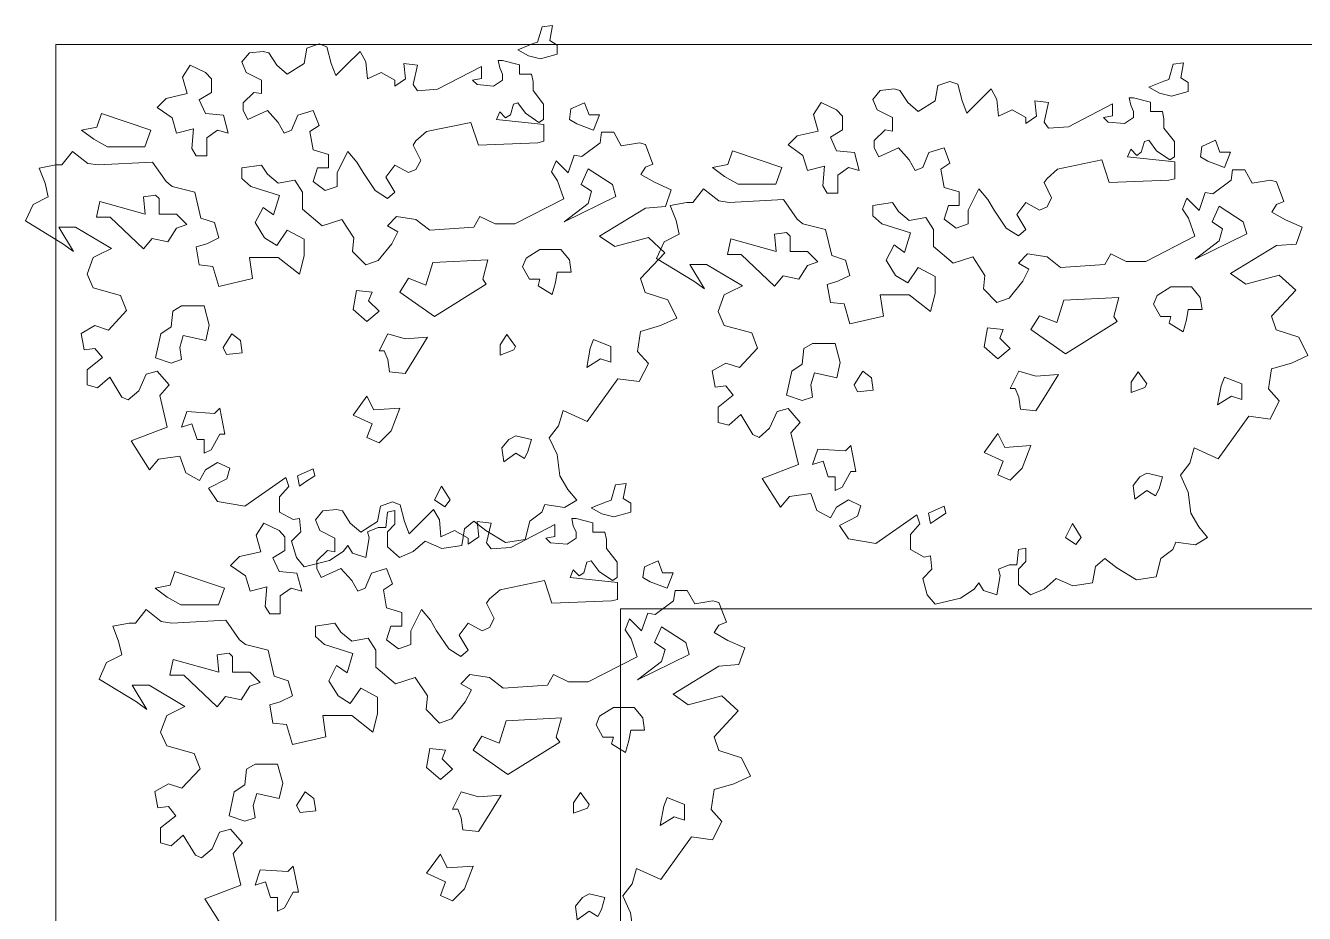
# Model space of a CAD drawing. Header units: millimetres. Extents: x 3079 to 579737, y 1565 to 1161826.
# Drawn here: x 100456 to 101815, y 927281 to 928225 of the extents above; entities that cross this region are included whole.
import ezdxf

# ---------------------------------------------------------------- set-up
doc = ezdxf.new("R2010")
doc.units = ezdxf.units.MM
doc.layers.add('partition', color=253, linetype='Continuous', lineweight=5)
doc.layers.add('TREES', color=72, linetype='Continuous', lineweight=5, transparency=0.05)

msp = doc.modelspace()

# ---------------------------------------------------------------- linework, layer by layer
at = {"layer": 'partition'}
for p, q in [((107161.2, 928204.8), (100488.1, 928204.8)), ((100488.1, 926154.4), (100488.1, 928204.8)), ((107161.2, 927604.8), (101088.1, 927604.8)), ((101088.1, 927604.8), (101088.1, 926154.4))]:
    msp.add_line(p, q, dxfattribs=at)
at = {"layer": 'TREES'}
for p, q in [((100751.9, 928184.5), (100754.9, 928200.6)), ((100754.9, 928200.6), (100767.8, 928205.3)), ((100767.8, 928205.3), (100776, 928202.3)), ((100776, 928202.3), (100780.7, 928184.5)), ((100685.8, 928186.1), (100693.8, 928195.7)), ((100690.5, 928174.9), (100685.8, 928186.1)), ((100693.8, 928195.7), (100708.3, 928197.3)), ((100708.3, 928197.3), (100714.6, 928195.7)), ((100714.6, 928195.7), (100722.8, 928182.8)), ((100734.1, 928173.2), (100751.9, 928184.5)), ((100780.7, 928184.5), (100785.6, 928171.6)), ((100796.8, 928182.8), (100811.4, 928197.3)), ((100811.4, 928197.3), (100817.7, 928186.1)), ((100817.7, 928186.1), (100819.3, 928168.3)), ((100858, 928184.5), (100872.5, 928182.8)), ((100859.6, 928168.3), (100858, 928184.5)), ((100959.8, 928179.8), (100958.2, 928187.8)), ((100958.2, 928187.8), (100962.8, 928187.8)), ((100962.8, 928187.8), (100980.7, 928183.1)), ((100706.7, 928166.6), (100690.5, 928174.9)), ((100722.8, 928182.8), (100734.1, 928173.2)), ((100785.6, 928171.6), (100796.8, 928182.8)), ((100819.3, 928168.3), (100833.8, 928174.9)), ((100833.8, 928174.9), (100848.4, 928166.6)), ((100872.5, 928182.8), (100867.8, 928162)), ((100893.6, 928157), (100940.4, 928181.4)), ((100940.4, 928181.4), (100940.4, 928168.6)), ((100962.8, 928173.2), (100959.8, 928179.8)), ((100962.8, 928166.9), (100962.8, 928173.2)), ((100980.7, 928183.1), (100980.7, 928173.2)), ((100980.7, 928173.2), (100993.5, 928173.2)), ((100993.5, 928173.2), (100995.2, 928165.3)), ((100706.7, 928152.4), (100706.7, 928166.6)), ((100848.4, 928160.3), (100859.6, 928168.3)), ((100848.4, 928166.6), (100848.4, 928160.3)), ((100867.8, 928162), (100872.5, 928155.4)), ((100872.5, 928155.4), (100893.6, 928157)), ((100940.4, 928168.6), (100930.8, 928166.9)), ((100930.8, 928166.9), (100935.7, 928162)), ((100935.7, 928162), (100953.2, 928160.3)), ((100953.2, 928160.3), (100962.8, 928166.9)), ((100995.2, 928165.3), (100995.2, 928155.7)), ((101364.2, 928155.9), (101378.8, 928157.6)), ((101378.8, 928157.6), (101385.1, 928155.9)), ((101422.3, 928144.7), (101425.4, 928160.9)), ((101425.4, 928160.9), (101438.2, 928165.5)), ((101438.2, 928165.5), (101446.5, 928162.5)), ((101446.5, 928162.5), (101451.1, 928144.7)), ((101467.3, 928143), (101481.8, 928157.6)), ((101481.8, 928157.6), (101488.1, 928146.3)), ((100687.2, 928142.5), (100698.7, 928153.7)), ((100698.7, 928153.7), (100706.7, 928152.4)), ((100995.2, 928155.7), (101006.4, 928141.1)), ((101356.3, 928146.3), (101364.2, 928155.9)), ((101360.9, 928135.1), (101356.3, 928146.3)), ((101385.1, 928155.9), (101393.3, 928143)), ((101404.5, 928133.4), (101422.3, 928144.7)), ((101451.1, 928144.7), (101456.1, 928131.8)), ((101488.1, 928146.3), (101489.8, 928128.5)), ((101528.4, 928144.7), (101542.9, 928143)), ((101530.1, 928128.5), (101528.4, 928144.7)), ((101630.3, 928140), (101628.6, 928148)), ((101628.6, 928148), (101633.3, 928148)), ((101633.3, 928148), (101651.1, 928143.3)), ((100687.2, 928134.6), (100687.2, 928142.5)), ((100692.1, 928125), (100687.2, 928134.6)), ((100713, 928134.6), (100692.1, 928125)), ((100724.5, 928121.7), (100713, 928134.6)), ((100761.5, 928134.6), (100745.3, 928129.6)), ((100767.8, 928118.4), (100761.5, 928134.6)), ((100959.8, 928133.2), (100956.5, 928125)), ((100966.1, 928126.6), (100959.8, 928133.2)), ((100971.1, 928129.9), (100966.1, 928126.6)), ((100974.4, 928141.1), (100971.1, 928129.9)), ((100979, 928142.8), (100974.4, 928141.1)), ((100987.2, 928131.5), (100979, 928142.8)), ((101001.5, 928121.7), (100987.2, 928131.5)), ((101006.4, 928141.1), (101006.4, 928125)), ((101377.1, 928126.9), (101360.9, 928135.1)), ((101393.3, 928143), (101404.5, 928133.4)), ((101456.1, 928131.8), (101467.3, 928143)), ((101489.8, 928128.5), (101504.3, 928135.1)), ((101504.3, 928135.1), (101518.8, 928126.9)), ((101542.9, 928143), (101538.3, 928122.2)), ((101564, 928117.3), (101610.8, 928141.7)), ((101610.8, 928141.7), (101610.8, 928128.8)), ((101633.3, 928133.5), (101630.3, 928140)), ((101633.3, 928127.1), (101633.3, 928133.5)), ((101651.1, 928143.3), (101651.1, 928133.5)), ((101651.1, 928133.5), (101664, 928133.5)), ((101664, 928133.5), (101665.6, 928125.5)), ((100730.8, 928110.4), (100724.5, 928121.7)), ((100745.3, 928129.6), (100738.7, 928113.7)), ((100758.2, 928112.1), (100767.8, 928118.4)), ((100929.1, 928121.7), (100882.1, 928112.1)), ((100937.1, 928097.5), (100929.1, 928121.7)), ((100956.5, 928125), (101006.7, 928119.6)), ((101006.4, 928125), (101001.5, 928121.7)), ((101006.7, 928119.6), (101006.7, 928101.8)), ((101377.1, 928112.6), (101377.1, 928126.9)), ((101518.8, 928120.6), (101530.1, 928128.5)), ((101518.8, 928126.9), (101518.8, 928120.6)), ((101538.3, 928122.2), (101542.9, 928115.6)), ((101542.9, 928115.6), (101564, 928117.3)), ((101610.8, 928128.8), (101601.2, 928127.1)), ((101601.2, 928127.1), (101606.2, 928122.2)), ((101606.2, 928122.2), (101623.7, 928120.6)), ((101623.7, 928120.6), (101633.3, 928127.1)), ((101665.6, 928125.5), (101665.6, 928115.9)), ((100738.7, 928113.7), (100730.8, 928110.4)), ((100761.5, 928092.6), (100758.2, 928112.1)), ((100882.1, 928112.1), (100870.8, 928102.2)), ((101066.4, 928100.1), (101068.1, 928111.4)), ((101068.1, 928111.4), (101081, 928111.4)), ((101081, 928111.4), (101088.9, 928096.8)), ((101357.7, 928102.7), (101369.2, 928114)), ((101357.7, 928094.8), (101357.7, 928102.7)), ((101369.2, 928114), (101377.1, 928112.6)), ((101649.5, 928103), (101644.8, 928101.4)), ((101657.7, 928091.8), (101649.5, 928103)), ((101665.6, 928115.9), (101676.9, 928101.4)), ((100494.7, 928076.6), (100505.9, 928091.1)), ((100505.9, 928091.1), (100522.1, 928078.2)), ((100777.7, 928087.9), (100761.5, 928092.6)), ((100798.5, 928091), (100787.2, 928068.5)), ((100808.1, 928079.7), (100798.5, 928091)), ((100870.8, 928102.2), (100867.8, 928097.5)), ((100867.8, 928097.5), (100875.8, 928081.4)), ((101000.4, 928100.1), (100937.1, 928097.5)), ((101006.7, 928101.8), (101000.4, 928100.1)), ((101047, 928085.6), (101066.4, 928100.1)), ((101088.9, 928096.8), (101108.4, 928100.1)), ((101108.4, 928100.1), (101114.7, 928098.5)), ((101114.7, 928098.5), (101122.6, 928077.6)), ((101362.6, 928085.2), (101357.7, 928094.8)), ((101383.4, 928094.8), (101362.6, 928085.2)), ((101394.9, 928081.9), (101383.4, 928094.8)), ((101415.8, 928089.8), (101409.2, 928073.9)), ((101431.9, 928094.8), (101415.8, 928089.8)), ((101438.2, 928078.6), (101431.9, 928094.8)), ((101630.3, 928093.4), (101627, 928085.2)), ((101636.6, 928086.8), (101630.3, 928093.4)), ((101641.5, 928090.1), (101636.6, 928086.8)), ((101644.8, 928101.4), (101641.5, 928090.1)), ((101671.9, 928081.9), (101657.7, 928091.8)), ((101676.9, 928101.4), (101676.9, 928085.2)), ((100470.5, 928073.3), (100488.1, 928076.6)), ((100488.1, 928076.6), (100494.7, 928076.6)), ((100522.1, 928078.2), (100533.3, 928076.6)), ((100533.3, 928076.6), (100590.7, 928079.7)), ((100590.7, 928079.7), (100605.3, 928058.9)), ((100685.8, 928073.4), (100706.7, 928076.4)), ((100706.7, 928076.4), (100713, 928066.8)), ((100777.7, 928073.4), (100777.7, 928087.9)), ((100814.7, 928068.5), (100808.1, 928079.7)), ((100848.4, 928076.4), (100838.8, 928063.5)), ((100862.9, 928068.5), (100848.4, 928076.4)), ((100875.8, 928081.4), (100870.8, 928071.8)), ((101014.9, 928069.4), (101019.6, 928080.9)), ((101019.6, 928080.9), (101027.8, 928072.7)), ((101032.4, 928068.1), (101039, 928087.2)), ((101039, 928087.2), (101047, 928085.6)), ((101122.6, 928077.6), (101114.7, 928074.3)), ((101401.2, 928070.7), (101394.9, 928081.9)), ((101428.6, 928072.3), (101438.2, 928078.6)), ((101599.6, 928081.9), (101552.5, 928072.3)), ((101607.5, 928057.8), (101599.6, 928081.9)), ((101627, 928085.2), (101677.1, 928079.8)), ((101676.9, 928085.2), (101671.9, 928081.9)), ((101677.1, 928079.8), (101677.1, 928062)), ((100476.8, 928057.4), (100470.5, 928073.3)), ((100685.8, 928062.2), (100685.8, 928073.4)), ((100695.4, 928053.9), (100685.8, 928062.2)), ((100713, 928066.8), (100724.5, 928057.2)), ((100761.5, 928058.9), (100766.1, 928073.4)), ((100766.1, 928073.4), (100777.7, 928073.4)), ((100787.2, 928068.5), (100787.2, 928053.9)), ((100827.5, 928049.3), (100814.7, 928068.5)), ((100838.8, 928063.5), (100848.4, 928047.6)), ((100870.8, 928071.8), (100862.9, 928068.5)), ((101021.2, 928059.8), (101014.9, 928069.4)), ((101027.8, 928072.7), (101032.4, 928068.1)), ((101114.7, 928074.3), (101109.7, 928066.4)), ((101109.7, 928066.4), (101124.3, 928058.2)), ((101409.2, 928073.9), (101401.2, 928070.7)), ((101431.9, 928052.8), (101428.6, 928072.3)), ((101541.3, 928062.4), (101538.3, 928057.8)), ((101552.5, 928072.3), (101541.3, 928062.4)), ((101677.1, 928062), (101670.8, 928060.3)), ((101736.9, 928060.3), (101738.5, 928071.6)), ((101738.5, 928071.6), (101751.4, 928071.6)), ((101751.4, 928071.6), (101759.4, 928057.1)), ((100480.1, 928042.8), (100476.8, 928057.4)), ((100605.3, 928058.9), (100611.6, 928053.9)), ((100611.6, 928053.9), (100635.7, 928047.6)), ((100725.9, 928044.3), (100695.4, 928053.9)), ((100724.5, 928057.2), (100742, 928060.5)), ((100742, 928060.5), (100750.2, 928047.6)), ((100774.4, 928049.3), (100761.5, 928058.9)), ((100787.2, 928053.9), (100774.4, 928049.3)), ((100840.4, 928041), (100827.5, 928049.3)), ((101027.8, 928040.6), (101021.2, 928059.8)), ((101124.3, 928058.2), (101142.1, 928050.2)), ((101142.1, 928050.2), (101135.8, 928032.4)), ((101165.1, 928036.8), (101176.3, 928051.3)), ((101176.3, 928051.3), (101192.5, 928038.4)), ((101448.1, 928048.2), (101431.9, 928052.8)), ((101468.9, 928051.2), (101457.7, 928028.7)), ((101478.5, 928039.9), (101468.9, 928051.2)), ((101538.3, 928057.8), (101546.2, 928041.6)), ((101670.8, 928060.3), (101607.5, 928057.8)), ((101717.4, 928045.8), (101736.9, 928060.3)), ((101759.4, 928057.1), (101778.8, 928060.3)), ((101778.8, 928060.3), (101785.1, 928058.7)), ((101785.1, 928058.7), (101793.1, 928037.9)), ((100464, 928034.6), (100480.1, 928042.8)), ((100635.7, 928047.6), (100642.3, 928020.2)), ((100719.6, 928023.5), (100725.9, 928044.3)), ((100750.2, 928047.6), (100750.2, 928029.8)), ((100848.4, 928047.6), (100840.4, 928041)), ((100975.7, 928013.9), (101027.8, 928040.6)), ((101141, 928033.5), (101158.5, 928036.8)), ((101158.5, 928036.8), (101165.1, 928036.8)), ((101192.5, 928038.4), (101203.7, 928036.8)), ((101203.7, 928036.8), (101261.2, 928039.9)), ((101261.2, 928039.9), (101275.7, 928019.1)), ((101356.3, 928033.6), (101377.1, 928036.7)), ((101377.1, 928036.7), (101383.4, 928027.1)), ((101448.1, 928033.6), (101448.1, 928048.2)), ((101485.1, 928028.7), (101478.5, 928039.9)), ((101518.8, 928036.7), (101509.2, 928023.8)), ((101533.3, 928028.7), (101518.8, 928036.7)), ((101546.2, 928041.6), (101541.3, 928032)), ((101685.4, 928029.6), (101690, 928041.2)), ((101690, 928041.2), (101698.2, 928032.9)), ((101702.8, 928028.3), (101709.5, 928047.5)), ((101709.5, 928047.5), (101717.4, 928045.8)), ((101793.1, 928037.9), (101785.1, 928034.6)), ((100456, 928017.1), (100464, 928034.6)), ((100700.1, 928015.3), (100708.3, 928031.5)), ((100708.3, 928031.5), (100719.6, 928023.5)), ((100750.2, 928029.8), (100771.1, 928012)), ((100840.4, 928012), (100850, 928021.9)), ((100850, 928021.9), (100870.8, 928018.6)), ((100932.4, 928010.6), (100938.7, 928021.9)), ((100938.7, 928021.9), (100954.9, 928013.9)), ((101114.7, 928030.7), (101065.9, 928001)), ((101135.8, 928032.4), (101114.7, 928030.7)), ((101147.3, 928017.6), (101141, 928033.5)), ((101356.3, 928022.4), (101356.3, 928033.6)), ((101365.9, 928014.2), (101356.3, 928022.4)), ((101383.4, 928027.1), (101394.9, 928017.5)), ((101431.9, 928019.1), (101436.6, 928033.6)), ((101436.6, 928033.6), (101448.1, 928033.6)), ((101457.7, 928028.7), (101457.7, 928014.2)), ((101498, 928009.5), (101485.1, 928028.7)), ((101509.2, 928023.8), (101518.8, 928007.9)), ((101541.3, 928032), (101533.3, 928028.7)), ((101691.7, 928020), (101685.4, 928029.6)), ((101698.2, 928032.9), (101702.8, 928028.3)), ((101785.1, 928034.6), (101780.2, 928026.6)), ((101780.2, 928026.6), (101794.7, 928018.4)), ((100495.6, 927992.8), (100456, 928017.1)), ((100491.4, 928010.5), (100506.9, 927984.8)), ((100509.2, 928010.5), (100491.4, 928010.5)), ((100547.2, 927987.9), (100509.2, 928010.5)), ((100642.3, 928020.2), (100656.8, 928015.3)), ((100656.8, 928015.3), (100661.4, 927999.1)), ((100710, 927999.1), (100700.1, 928015.3)), ((100771.1, 928012), (100791.9, 928018.6)), ((100791.9, 928018.6), (100804.8, 927999.1)), ((100851.7, 928005.7), (100840.4, 928012)), ((100870.8, 928018.6), (100885.4, 928007.3)), ((100885.4, 928007.3), (100932.4, 928010.6)), ((100954.9, 928013.9), (100975.7, 928013.9)), ((101150.6, 928003.1), (101147.3, 928017.6)), ((101275.7, 928019.1), (101282, 928014.2)), ((101282, 928014.2), (101306.1, 928007.9)), ((101306.1, 928007.9), (101312.7, 927980.4)), ((101396.3, 928004.6), (101365.9, 928014.2)), ((101394.9, 928017.5), (101412.5, 928020.8)), ((101412.5, 928020.8), (101420.7, 928007.9)), ((101420.7, 928007.9), (101420.7, 927990)), ((101444.8, 928009.5), (101431.9, 928019.1)), ((101457.7, 928014.2), (101444.8, 928009.5)), ((101510.9, 928001.3), (101498, 928009.5)), ((101518.8, 928007.9), (101510.9, 928001.3)), ((101698.2, 928000.8), (101691.7, 928020)), ((101794.7, 928018.4), (101812.5, 928010.4)), ((101812.5, 928010.4), (101806.2, 927992.6)), ((100661.4, 927999.1), (100648.6, 927992.8)), ((100722.8, 927991.1), (100710, 927999.1)), ((100734.1, 928007.3), (100722.8, 927991.1)), ((100751.9, 927997.7), (100734.1, 928007.3)), ((100751.9, 927979.9), (100751.9, 927997.7)), ((100804.8, 927999.1), (100803.4, 927984.8)), ((100845.1, 927992.8), (100851.7, 928005.7)), ((101065.9, 928001), (101082.1, 927989.8)), ((101082.1, 927989.8), (101117.7, 927999.4)), ((101117.7, 927999.4), (101135.2, 927983.2)), ((101126.5, 927977.3), (101134.4, 927994.8)), ((101134.4, 927994.8), (101150.6, 928003.1)), ((101390, 927983.7), (101396.3, 928004.6)), ((101646.2, 927974.1), (101698.2, 928000.8)), ((100506.9, 927984.8), (100495.6, 927992.8)), ((100528, 927978.3), (100534.3, 927981.5)), ((100534.3, 927981.5), (100547.2, 927987.9)), ((100648.6, 927992.8), (100637.3, 927989.5)), ((100637.3, 927989.5), (100640.6, 927970.3)), ((100803.4, 927984.8), (100817.7, 927970.3)), ((100830.6, 927975), (100845.1, 927992.8)), ((101135.2, 927983.2), (101109.5, 927955.8)), ((101312.7, 927980.4), (101327.2, 927975.5)), ((101370.5, 927975.5), (101378.8, 927991.7)), ((101378.8, 927991.7), (101390, 927983.7)), ((101420.7, 927990), (101441.5, 927972.2)), ((101510.9, 927972.2), (101520.5, 927982.1)), ((101520.5, 927982.1), (101541.3, 927978.8)), ((101602.9, 927970.9), (101609.2, 927982.1)), ((101609.2, 927982.1), (101625.3, 927974.1)), ((101785.1, 927991), (101736.3, 927961.3)), ((101806.2, 927992.6), (101785.1, 927991)), ((100521.4, 927960.4), (100528, 927978.3)), ((100640.6, 927970.3), (100655.1, 927968.7)), ((100655.1, 927968.7), (100661.4, 927947.5)), ((100693.8, 927978.3), (100724.5, 927978.3)), ((100697.1, 927955.8), (100693.8, 927978.3)), ((100724.5, 927978.3), (100747, 927960.4)), ((100747, 927960.4), (100751.9, 927979.9)), ((100817.7, 927970.3), (100830.6, 927975)), ((101166.1, 927953), (101126.5, 927977.3)), ((101161.8, 927970.7), (101177.3, 927945.1)), ((101179.6, 927970.7), (101161.8, 927970.7)), ((101217.6, 927948.1), (101179.6, 927970.7)), ((101327.2, 927975.5), (101331.9, 927959.3)), ((101380.4, 927959.3), (101370.5, 927975.5)), ((101404.5, 927967.6), (101393.3, 927951.4)), ((101422.3, 927958), (101404.5, 927967.6)), ((101441.5, 927972.2), (101462.4, 927978.8)), ((101462.4, 927978.8), (101475.2, 927959.3)), ((101522.1, 927965.9), (101510.9, 927972.2)), ((101541.3, 927978.8), (101555.8, 927967.6)), ((101555.8, 927967.6), (101602.9, 927970.9)), ((101625.3, 927974.1), (101646.2, 927974.1)), ((100528, 927945.9), (100521.4, 927960.4)), ((100661.4, 927947.5), (100697.1, 927955.8)), ((101109.5, 927955.8), (101114.4, 927941.2)), ((101331.9, 927959.3), (101319, 927953)), ((101393.3, 927951.4), (101380.4, 927959.3)), ((101422.3, 927940.1), (101422.3, 927958)), ((101475.2, 927959.3), (101473.9, 927945.1)), ((101515.5, 927953), (101522.1, 927965.9)), ((101736.3, 927961.3), (101752.5, 927950)), ((101752.5, 927950), (101788.1, 927959.6)), ((101788.1, 927959.6), (101805.7, 927943.4)), ((100557, 927938), (100528, 927945.9)), ((101114.4, 927941.2), (101138.5, 927933.3)), ((101177.3, 927945.1), (101166.1, 927953)), ((101198.4, 927938.5), (101204.7, 927941.8)), ((101204.7, 927941.8), (101217.6, 927948.1)), ((101319, 927953), (101307.8, 927949.7)), ((101307.8, 927949.7), (101311.1, 927930.5)), ((101417.4, 927920.7), (101422.3, 927940.1)), ((101473.9, 927945.1), (101488.1, 927930.5)), ((101501, 927935.2), (101515.5, 927953)), ((101805.7, 927943.4), (101779.9, 927916)), ((100563.3, 927921.8), (100557, 927938)), ((101138.5, 927933.3), (101148.1, 927913.8)), ((101191.8, 927920.7), (101198.4, 927938.5)), ((101311.1, 927930.5), (101325.6, 927928.9)), ((101325.6, 927928.9), (101331.9, 927907.8)), ((101364.2, 927938.5), (101394.9, 927938.5)), ((101367.5, 927916), (101364.2, 927938.5)), ((101394.9, 927938.5), (101417.4, 927920.7)), ((101488.1, 927930.5), (101501, 927935.2)), ((100544.1, 927900.9), (100563.3, 927921.8)), ((101148.1, 927913.8), (101130.6, 927905.9)), ((101198.4, 927906.1), (101191.8, 927920.7)), ((101331.9, 927907.8), (101367.5, 927916)), ((101779.9, 927916), (101784.9, 927901.5)), ((100515.1, 927897.6), (100529.6, 927905.9)), ((100529.6, 927905.9), (100544.1, 927900.9)), ((101109.5, 927899.6), (101106.2, 927878.5)), ((101130.6, 927905.9), (101109.5, 927899.6)), ((101227.5, 927898.2), (101198.4, 927906.1)), ((101784.9, 927901.5), (101809, 927893.5)), ((100518.4, 927880.1), (100515.1, 927897.6)), ((101233.8, 927882), (101227.5, 927898.2)), ((101809, 927893.5), (101818.6, 927874.1)), ((100529.6, 927881.5), (100518.4, 927880.1)), ((100521.4, 927859), (100537.6, 927871.9)), ((100537.6, 927871.9), (100529.6, 927881.5)), ((101106.2, 927878.5), (101117.7, 927865.6)), ((101214.6, 927861.2), (101233.8, 927882)), ((101818.6, 927874.1), (101801, 927866.1)), ((100521.4, 927842.8), (100521.4, 927859)), ((101117.7, 927865.6), (101107.8, 927846.4)), ((101185.5, 927857.9), (101200.1, 927866.1)), ((101200.1, 927866.1), (101214.6, 927861.2)), ((101779.9, 927859.8), (101776.6, 927838.7)), ((101801, 927866.1), (101779.9, 927859.8)), ((100545.5, 927851), (100532.6, 927839.8)), ((100558.4, 927829.9), (100545.5, 927851)), ((100584.2, 927854.3), (100576.2, 927836.5)), ((100595.7, 927857.3), (100584.2, 927854.3)), ((100608.5, 927842.8), (100595.7, 927857.3)), ((101085.4, 927849.4), (101052.8, 927804.1)), ((101107.8, 927846.4), (101085.4, 927849.4)), ((101188.8, 927840.3), (101185.5, 927857.9)), ((100532.6, 927839.8), (100521.4, 927842.8)), ((100576.2, 927836.5), (100565, 927826.9)), ((100598.7, 927831.6), (100608.5, 927842.8)), ((100606.6, 927798.1), (100598.7, 927831.6)), ((101200.1, 927841.7), (101188.8, 927840.3)), ((101191.8, 927819.2), (101208, 927832.1)), ((101208, 927832.1), (101200.1, 927841.7)), ((101776.6, 927838.7), (101788.1, 927825.8)), ((100565, 927826.9), (100558.4, 927829.9)), ((101191.8, 927803), (101191.8, 927819.2)), ((101266.1, 927817.6), (101254.6, 927814.6)), ((101279, 927803), (101266.1, 927817.6)), ((101788.1, 927825.8), (101778.3, 927806.6)), ((101027.1, 927815.7), (101022.4, 927799.5)), ((101052.8, 927804.1), (101027.1, 927815.7)), ((101216, 927811.3), (101203.1, 927800)), ((101228.8, 927790.2), (101216, 927811.3)), ((101254.6, 927814.6), (101246.6, 927796.7)), ((101755.8, 927809.6), (101723.3, 927764.4)), ((101778.3, 927806.6), (101755.8, 927809.6)), ((100568.3, 927783.3), (100606.6, 927798.1)), ((101022.4, 927799.5), (101012.5, 927786.6)), ((101203.1, 927800), (101191.8, 927803)), ((101235.4, 927787.1), (101228.8, 927790.2)), ((101246.6, 927796.7), (101235.4, 927787.1)), ((101269.1, 927791.8), (101279, 927803)), ((101277.1, 927758.3), (101269.1, 927791.8)), ((100587.7, 927752.6), (100568.3, 927783.3)), ((101012.5, 927786.6), (101020.8, 927768.8)), ((100597.3, 927763.8), (100587.7, 927752.6)), ((100619.8, 927767.1), (100597.3, 927763.8)), ((100626.4, 927749.3), (100619.8, 927767.1)), ((101020.8, 927768.8), (101023.8, 927746.3)), ((101697.5, 927775.9), (101692.9, 927759.7)), ((101723.3, 927764.4), (101697.5, 927775.9)), ((100640.9, 927741.4), (100626.4, 927749.3)), ((100647.2, 927752.6), (100640.9, 927741.4)), ((100660.1, 927760.5), (100647.2, 927752.6)), ((100673, 927754.2), (100660.1, 927760.5)), ((100669.7, 927743), (100673, 927754.2)), ((101238.7, 927743.5), (101277.1, 927758.3)), ((101692.9, 927759.7), (101683, 927746.8)), ((100650.5, 927733.1), (100669.7, 927743)), ((100732.4, 927744.6), (100689.1, 927713.9)), ((100735.7, 927735), (100732.4, 927744.6)), ((101023.8, 927746.3), (101032, 927731.8)), ((101258.2, 927712.8), (101238.7, 927743.5)), ((101683, 927746.8), (101691.2, 927729)), ((100660.1, 927718.9), (100650.5, 927733.1)), ((100725.9, 927723.8), (100735.7, 927735)), ((100725.9, 927707.6), (100725.9, 927723.8)), ((101032, 927731.8), (101041.6, 927720.5)), ((101267.8, 927724.1), (101258.2, 927712.8)), ((101290.2, 927727.4), (101267.8, 927724.1)), ((101296.8, 927709.5), (101290.2, 927727.4)), ((101691.2, 927729), (101694.2, 927706.5)), ((100689.1, 927713.9), (100660.1, 927718.9)), ((100763.9, 927699.3), (100771.9, 927708.9)), ((100771.9, 927708.9), (100786.4, 927710.5)), ((100786.4, 927710.5), (100792.7, 927708.9)), ((100792.7, 927708.9), (100800.9, 927696)), ((100830, 927697.6), (100833, 927713.8)), ((100833, 927713.8), (100845.9, 927718.5)), ((100848.4, 927709.3), (100840.4, 927707.6)), ((100845.9, 927718.5), (100854.1, 927715.4)), ((100848.4, 927694.7), (100848.4, 927709.3)), ((100854.1, 927715.4), (100858.7, 927697.6)), ((100874.9, 927696), (100889.4, 927710.5)), ((100889.4, 927710.5), (100895.7, 927699.3)), ((101007.9, 927715.6), (101004.6, 927707.6)), ((101028.7, 927712.6), (101007.9, 927715.6)), ((101041.6, 927720.5), (101028.7, 927712.6)), ((101311.3, 927701.6), (101296.8, 927709.5)), ((101317.6, 927712.8), (101311.3, 927701.6)), ((101330.5, 927720.8), (101317.6, 927712.8)), ((101343.4, 927714.5), (101330.5, 927720.8)), ((101340.1, 927703.2), (101343.4, 927714.5)), ((100740.4, 927699.7), (100725.9, 927707.6)), ((100747, 927701), (100740.4, 927699.7)), ((100748.6, 927686.8), (100747, 927701)), ((100768.6, 927688), (100763.9, 927699.3)), ((100800.9, 927696), (100812.1, 927686.4)), ((100812.1, 927686.4), (100830, 927697.6)), ((100840.4, 927707.6), (100838.8, 927691.4)), ((100858.7, 927697.6), (100863.7, 927684.7)), ((100863.7, 927684.7), (100874.9, 927696)), ((100895.7, 927699.3), (100897.4, 927681.4)), ((100932.2, 927698), (100922.4, 927689.8)), ((100945.1, 927688.2), (100932.2, 927698)), ((100936, 927697.6), (100950.6, 927696)), ((100937.7, 927681.4), (100936, 927697.6)), ((100950.6, 927696), (100945.9, 927675.1)), ((100991.7, 927698), (100986.8, 927678.6)), ((101004.6, 927707.6), (100991.7, 927698)), ((101037.9, 927693), (101036.3, 927700.9)), ((101036.3, 927700.9), (101040.9, 927700.9)), ((101040.9, 927700.9), (101058.7, 927696.3)), ((101058.7, 927696.3), (101058.7, 927686.4)), ((101320.9, 927693.4), (101340.1, 927703.2)), ((101402.9, 927704.9), (101359.6, 927674.2)), ((101396.3, 927684), (101406.2, 927695.3)), ((101406.2, 927695.3), (101402.9, 927704.9)), ((101694.2, 927706.5), (101702.5, 927692)), ((100738.7, 927676.9), (100748.6, 927686.8)), ((100784.7, 927679.8), (100768.6, 927688)), ((100830.6, 927691.4), (100819.3, 927686.8)), ((100819.3, 927686.8), (100821, 927680.2)), ((100838.8, 927691.4), (100830.6, 927691.4)), ((100840.4, 927686.8), (100848.4, 927694.7)), ((100840.4, 927670.6), (100840.4, 927686.8)), ((100897.4, 927681.4), (100911.9, 927688)), ((100911.9, 927688), (100926.4, 927679.8)), ((100922.4, 927689.8), (100919.4, 927672.3)), ((100926.4, 927673.5), (100937.7, 927681.4)), ((100966, 927675.3), (100945.1, 927688.2)), ((100971.7, 927670.2), (101018.4, 927694.6)), ((101018.4, 927681.7), (101008.8, 927680.1)), ((101018.4, 927694.6), (101018.4, 927681.7)), ((101040.9, 927686.4), (101037.9, 927693)), ((101040.9, 927680.1), (101040.9, 927686.4)), ((101058.7, 927686.4), (101071.6, 927686.4)), ((101071.6, 927686.4), (101073.3, 927678.4)), ((101330.5, 927679.1), (101320.9, 927693.4)), ((101396.3, 927667.9), (101396.3, 927684)), ((101702.5, 927692), (101712, 927680.7)), ((100743.7, 927659.4), (100738.7, 927676.9)), ((100784.7, 927665.5), (100784.7, 927679.8)), ((100798.5, 927672.3), (100793.6, 927665.7)), ((100803.4, 927664), (100798.5, 927672.3)), ((100821, 927680.2), (100817.7, 927659.4)), ((100853.3, 927659.4), (100840.4, 927670.6)), ((100880.7, 927676.9), (100867.8, 927665.7)), ((100898.3, 927669), (100880.7, 927676.9)), ((100919.4, 927672.3), (100898.3, 927669)), ((100926.4, 927679.8), (100926.4, 927673.5)), ((100945.9, 927675.1), (100950.6, 927668.6)), ((100950.6, 927668.6), (100971.7, 927670.2)), ((100986.8, 927678.6), (100966, 927675.3)), ((101008.8, 927680.1), (101013.8, 927675.1)), ((101013.8, 927675.1), (101031.3, 927673.5)), ((101031.3, 927673.5), (101040.9, 927680.1)), ((101073.3, 927678.4), (101073.3, 927668.8)), ((101073.3, 927668.8), (101084.5, 927654.3)), ((101359.6, 927674.2), (101330.5, 927679.1)), ((101410.8, 927659.9), (101396.3, 927667.9)), ((101510.9, 927667.9), (101509.2, 927651.7)), ((101518.8, 927669.5), (101510.9, 927667.9)), ((101518.8, 927655), (101518.8, 927669.5)), ((101675, 927667.9), (101662.2, 927658.3)), ((101678.3, 927675.8), (101675, 927667.9)), ((101699.2, 927672.8), (101678.3, 927675.8)), ((101712, 927680.7), (101699.2, 927672.8)), ((100751.9, 927649.5), (100743.7, 927659.4)), ((100779, 927656.1), (100751.9, 927649.5)), ((100765.3, 927655.7), (100776.8, 927666.9)), ((100765.3, 927647.7), (100765.3, 927655.7)), ((100776.8, 927666.9), (100784.7, 927665.5)), ((100793.6, 927665.7), (100779, 927656.1)), ((100817.7, 927659.4), (100803.4, 927664)), ((100867.8, 927665.7), (100853.3, 927659.4)), ((101052.4, 927654.3), (101049.1, 927643.1)), ((101057.1, 927655.9), (101052.4, 927654.3)), ((101065.3, 927644.7), (101057.1, 927655.9)), ((101084.5, 927654.3), (101084.5, 927638.1)), ((101417.4, 927661.3), (101410.8, 927659.9)), ((101419, 927647), (101417.4, 927661.3)), ((101510.9, 927647), (101518.8, 927655)), ((101602.7, 927658.3), (101592.8, 927650)), ((101615.6, 927648.4), (101602.7, 927658.3)), ((101662.2, 927658.3), (101657.2, 927638.8)), ((100770.2, 927638.1), (100765.3, 927647.7)), ((100791, 927647.7), (100770.2, 927638.1)), ((100802.6, 927634.8), (100791, 927647.7)), ((100823.4, 927642.8), (100816.8, 927626.9)), ((100839.6, 927647.7), (100823.4, 927642.8)), ((100845.9, 927631.5), (100839.6, 927647.7)), ((101037.9, 927646.3), (101034.6, 927638.1)), ((101044.2, 927639.8), (101037.9, 927646.3)), ((101049.1, 927643.1), (101044.2, 927639.8)), ((101079.6, 927634.8), (101065.3, 927644.7)), ((101409.2, 927637.1), (101419, 927647)), ((101501, 927651.7), (101489.8, 927647)), ((101489.8, 927647), (101491.4, 927640.4)), ((101509.2, 927651.7), (101501, 927651.7)), ((101510.9, 927630.8), (101510.9, 927647)), ((101592.8, 927650), (101589.8, 927632.5)), ((101636.4, 927635.5), (101615.6, 927648.4)), ((100808.9, 927623.6), (100802.6, 927634.8)), ((100836.3, 927625.2), (100845.9, 927631.5)), ((101007.2, 927634.8), (100960.2, 927625.2)), ((101015.1, 927610.7), (101007.2, 927634.8)), ((101034.6, 927638.1), (101084.8, 927632.7)), ((101084.5, 927638.1), (101079.6, 927634.8)), ((101084.8, 927632.7), (101084.8, 927614.9)), ((101414.1, 927619.6), (101409.2, 927637.1)), ((101468.9, 927632.5), (101464, 927625.9)), ((101473.9, 927624.3), (101468.9, 927632.5)), ((101491.4, 927640.4), (101488.1, 927619.6)), ((101523.8, 927619.6), (101510.9, 927630.8)), ((101551.2, 927637.1), (101538.3, 927625.9)), ((101568.7, 927629.2), (101551.2, 927637.1)), ((101589.8, 927632.5), (101568.7, 927629.2)), ((101657.2, 927638.8), (101636.4, 927635.5)), ((100816.8, 927626.9), (100808.9, 927623.6)), ((100839.6, 927605.8), (100836.3, 927625.2)), ((100948.9, 927615.4), (100945.9, 927610.7)), ((100960.2, 927625.2), (100948.9, 927615.4)), ((101084.8, 927614.9), (101078.5, 927613.3)), ((101144.5, 927613.3), (101146.2, 927624.5)), ((101146.2, 927624.5), (101159, 927624.5)), ((101159, 927624.5), (101167, 927610)), ((101422.3, 927609.7), (101414.1, 927619.6)), ((101449.5, 927616.3), (101422.3, 927609.7)), ((101464, 927625.9), (101449.5, 927616.3)), ((101488.1, 927619.6), (101473.9, 927624.3)), ((101538.3, 927625.9), (101523.8, 927619.6)), ((100572.7, 927589.7), (100584, 927604.3)), ((100584, 927604.3), (100600.1, 927591.4)), ((100855.7, 927601.1), (100839.6, 927605.8)), ((100855.7, 927586.6), (100855.7, 927601.1)), ((100876.6, 927604.1), (100865.3, 927581.6)), ((100886.1, 927592.9), (100876.6, 927604.1)), ((100945.9, 927610.7), (100953.8, 927594.5)), ((101078.5, 927613.3), (101015.1, 927610.7)), ((101110.5, 927581.3), (101117.1, 927600.4)), ((101117.1, 927600.4), (101125, 927598.7)), ((101125, 927598.7), (101144.5, 927613.3)), ((101167, 927610), (101186.4, 927613.3)), ((101186.4, 927613.3), (101192.7, 927611.6)), ((101192.7, 927611.6), (101200.7, 927590.8)), ((100548.6, 927586.4), (100566.1, 927589.7)), ((100554.9, 927570.5), (100548.6, 927586.4)), ((100566.1, 927589.7), (100572.7, 927589.7)), ((100600.1, 927591.4), (100611.4, 927589.7)), ((100611.4, 927589.7), (100668.8, 927592.9)), ((100668.8, 927592.9), (100683.3, 927572)), ((100763.9, 927586.6), (100784.7, 927589.6)), ((100763.9, 927575.3), (100763.9, 927586.6)), ((100784.7, 927589.6), (100791, 927580)), ((100839.6, 927572), (100844.2, 927586.6)), ((100844.2, 927586.6), (100855.7, 927586.6)), ((100892.7, 927581.6), (100886.1, 927592.9)), ((100926.4, 927589.6), (100916.8, 927576.7)), ((100941, 927581.6), (100926.4, 927589.6)), ((100953.8, 927594.5), (100948.9, 927584.9)), ((101093, 927582.6), (101097.6, 927594.1)), ((101097.6, 927594.1), (101105.9, 927585.9)), ((101192.7, 927587.5), (101187.8, 927579.6)), ((101200.7, 927590.8), (101192.7, 927587.5)), ((100773.5, 927567.1), (100763.9, 927575.3)), ((100791, 927580), (100802.6, 927570.4)), ((100802.6, 927570.4), (100820.1, 927573.7)), ((100820.1, 927573.7), (100828.3, 927560.8)), ((100865.3, 927581.6), (100865.3, 927567.1)), ((100905.6, 927562.4), (100892.7, 927581.6)), ((100916.8, 927576.7), (100926.4, 927560.8)), ((100948.9, 927584.9), (100941, 927581.6)), ((101099.3, 927573), (101093, 927582.6)), ((101105.9, 927553.8), (101099.3, 927573)), ((101105.9, 927585.9), (101110.5, 927581.3)), ((101187.8, 927579.6), (101202.3, 927571.3)), ((100558.2, 927556), (100554.9, 927570.5)), ((100683.3, 927572), (100689.6, 927567.1)), ((100689.6, 927567.1), (100713.7, 927560.8)), ((100713.7, 927560.8), (100720.3, 927533.4)), ((100803.9, 927557.5), (100773.5, 927567.1)), ((100828.3, 927560.8), (100828.3, 927543)), ((100852.4, 927562.4), (100839.6, 927572)), ((100865.3, 927567.1), (100852.4, 927562.4)), ((100918.5, 927554.2), (100905.6, 927562.4)), ((100926.4, 927560.8), (100918.5, 927554.2)), ((101202.3, 927571.3), (101220.2, 927563.4)), ((101220.2, 927563.4), (101213.9, 927545.6)), ((100534.1, 927530.2), (100542, 927547.8)), ((100542, 927547.8), (100558.2, 927556)), ((100797.6, 927536.7), (100803.9, 927557.5)), ((101053.8, 927527.1), (101105.9, 927553.8)), ((101213.9, 927545.6), (101192.7, 927543.9)), ((100720.3, 927533.4), (100734.9, 927528.4)), ((100778.2, 927528.4), (100786.4, 927544.6)), ((100786.4, 927544.6), (100797.6, 927536.7)), ((100828.3, 927543), (100849.1, 927525.1)), ((100918.5, 927525.1), (100928.1, 927535)), ((100928.1, 927535), (100948.9, 927531.7)), ((101010.5, 927523.8), (101016.8, 927535)), ((101016.8, 927535), (101033, 927527.1)), ((101192.7, 927543.9), (101144, 927514.2)), ((100573.7, 927506), (100534.1, 927530.2)), ((100569.4, 927523.6), (100584.9, 927498)), ((100587.2, 927523.6), (100569.4, 927523.6)), ((100625.2, 927501), (100587.2, 927523.6)), ((100734.9, 927528.4), (100739.5, 927512.3)), ((100788, 927512.3), (100778.2, 927528.4)), ((100812.1, 927520.5), (100800.9, 927504.3)), ((100830, 927510.9), (100812.1, 927520.5)), ((100849.1, 927525.1), (100870, 927531.7)), ((100870, 927531.7), (100882.9, 927512.3)), ((100929.7, 927518.8), (100918.5, 927525.1)), ((100923.2, 927506), (100929.7, 927518.8)), ((100948.9, 927531.7), (100963.4, 927520.5)), ((100963.4, 927520.5), (101010.5, 927523.8)), ((101033, 927527.1), (101053.8, 927527.1)), ((100584.9, 927498), (100573.7, 927506)), ((100726.6, 927506), (100715.4, 927502.7)), ((100739.5, 927512.3), (100726.6, 927506)), ((100800.9, 927504.3), (100788, 927512.3)), ((100830, 927493.1), (100830, 927510.9)), ((100882.9, 927512.3), (100881.5, 927498)), ((100908.6, 927488.1), (100923.2, 927506)), ((101144, 927514.2), (101160.1, 927502.9)), ((101160.1, 927502.9), (101195.8, 927512.5)), ((101195.8, 927512.5), (101213.3, 927496.4)), ((100599.5, 927473.6), (100606, 927491.4)), ((100606, 927491.4), (100612.3, 927494.7)), ((100612.3, 927494.7), (100625.2, 927501)), ((100715.4, 927502.7), (100718.7, 927483.5)), ((100771.9, 927491.4), (100802.6, 927491.4)), ((100775.1, 927468.9), (100771.9, 927491.4)), ((100802.6, 927491.4), (100825, 927473.6)), ((100825, 927473.6), (100830, 927493.1)), ((100881.5, 927498), (100895.7, 927483.5)), ((101213.3, 927496.4), (101187.5, 927468.9)), ((100718.7, 927483.5), (100733.2, 927481.8)), ((100733.2, 927481.8), (100739.5, 927460.7)), ((100895.7, 927483.5), (100908.6, 927488.1)), ((100606, 927459.1), (100599.5, 927473.6)), ((100739.5, 927460.7), (100775.1, 927468.9)), ((101187.5, 927468.9), (101192.5, 927454.4)), ((100635.1, 927451.1), (100606, 927459.1)), ((100641.4, 927434.9), (100635.1, 927451.1)), ((101192.5, 927454.4), (101216.6, 927446.5)), ((101216.6, 927446.5), (101226.2, 927427)), ((100622.2, 927414.1), (100641.4, 927434.9)), ((101226.2, 927427), (101208.7, 927419)), ((100593.2, 927410.8), (100607.7, 927419)), ((100596.4, 927393.3), (100593.2, 927410.8)), ((100607.7, 927419), (100622.2, 927414.1)), ((101187.5, 927412.7), (101184.3, 927391.6)), ((101208.7, 927419), (101187.5, 927412.7)), ((100607.7, 927394.6), (100596.4, 927393.3)), ((100599.5, 927372.1), (100615.6, 927385)), ((100615.6, 927385), (100607.7, 927394.6)), ((101184.3, 927391.6), (101195.8, 927378.7)), ((100599.5, 927356), (100599.5, 927372.1)), ((100673.7, 927370.5), (100662.2, 927367.5)), ((100686.6, 927356), (100673.7, 927370.5)), ((101195.8, 927378.7), (101185.9, 927359.5)), ((100610.7, 927353), (100599.5, 927356)), ((100623.6, 927364.2), (100610.7, 927353)), ((100636.5, 927343.1), (100623.6, 927364.2)), ((100662.2, 927367.5), (100654.3, 927349.7)), ((100676.7, 927344.7), (100686.6, 927356)), ((101163.4, 927362.6), (101130.9, 927317.3)), ((101185.9, 927359.5), (101163.4, 927362.6)), ((100643, 927340.1), (100636.5, 927343.1)), ((100654.3, 927349.7), (100643, 927340.1)), ((100684.7, 927311.3), (100676.7, 927344.7)), ((101105.1, 927328.8), (101100.5, 927312.6)), ((101130.9, 927317.3), (101105.1, 927328.8)), ((100646.3, 927296.5), (100684.7, 927311.3)), ((101100.5, 927312.6), (101090.6, 927299.8)), ((100665.8, 927265.8), (100646.3, 927296.5)), ((101090.6, 927299.8), (101098.8, 927281.9)), ((101098.8, 927281.9), (101101.9, 927259.5))]:
    msp.add_line(p, q, dxfattribs=at)
for points in [[(100990.3, 928192.7), (101003.1, 928189.4), (101020.9, 928194.3), (101020.9, 928203.9), (101013, 928208.9), (101016, 928224.8), (101004.8, 928223.4), (101000.1, 928207.2), (100995.2, 928205.6), (100979, 928199)], [(101660.7, 928152.9), (101673.6, 928149.6), (101691.4, 928154.6), (101691.4, 928164.2), (101683.4, 928169.1), (101686.5, 928185), (101675.2, 928183.6), (101670.6, 928167.5), (101665.6, 928165.8), (101649.5, 928159.2)], [(100632.7, 928094.2), (100637.3, 928086.3), (100648.6, 928086.3), (100648.6, 928105.5), (100660.1, 928113.7), (100671.3, 928110.4), (100666.4, 928129.6), (100647.2, 928131.3), (100640.6, 928145.8), (100653.5, 928153.7), (100653.5, 928168.3), (100647.2, 928174.9), (100631, 928182.8), (100622.8, 928169.9), (100627.7, 928152.4), (100605.3, 928147.4), (100595.7, 928137.8), (100611.6, 928126.6), (100616.5, 928110.4), (100634.3, 928115.1)], [(100542.9, 928096), (100582.8, 928095.9), (100589.1, 928113.7), (100536.6, 928131.4), (100531.7, 928116.9), (100515.5, 928113.6), (100528.4, 928104)], [(101041.8, 928120.3), (101059.6, 928113.7), (101065.9, 928129.9), (101054.7, 928129.9), (101050, 928142.8), (101035.5, 928136.2), (101033.8, 928125)], [(101303.1, 928054.5), (101307.8, 928046.5), (101319, 928046.5), (101319, 928065.7), (101330.5, 928073.9), (101341.8, 928070.7), (101336.8, 928089.8), (101317.6, 928091.5), (101311.1, 928106), (101323.9, 928114), (101323.9, 928128.5), (101317.6, 928135.1), (101301.5, 928143), (101293.2, 928130.2), (101298.2, 928112.6), (101275.7, 928107.7), (101266.1, 928098.1), (101282, 928086.8), (101286.9, 928070.7), (101304.8, 928075.3)], [(101712.2, 928080.5), (101730, 928074), (101736.3, 928090.1), (101725.1, 928090.1), (101720.4, 928103), (101705.9, 928096.4), (101704.3, 928085.2)], [(101213.3, 928056.3), (101253.2, 928056.1), (101259.5, 928073.9), (101207, 928091.6), (101202.1, 928077.1), (101185.9, 928073.8), (101198.8, 928064.2)], [(101079.5, 928056), (101083.2, 928043.1), (101028.3, 928016.2), (101053.7, 928035.7), (101057.4, 928048.6), (101046.4, 928056), (101053.7, 928072.5)], [(100616.3, 928009.6), (100607.1, 927994.9), (100590.5, 927998.6), (100581.3, 927987.5), (100546, 928021.2), (100531.2, 928021.2), (100534.9, 928037.8), (100583.1, 928024.3), (100581.3, 928042.7), (100594.2, 928044.6), (100597.9, 928040.9), (100597.9, 928024.3), (100616.3, 928024.3), (100627.3, 928013.3)], [(101749.9, 928016.2), (101753.6, 928003.3), (101698.7, 927976.4), (101724.2, 927996), (101727.8, 928008.8), (101716.8, 928016.2), (101724.2, 928032.8)], [(101286.7, 927969.8), (101277.5, 927955.1), (101260.9, 927958.8), (101251.7, 927947.7), (101216.4, 927981.4), (101201.7, 927981.4), (101205.4, 927998), (101253.6, 927984.6), (101251.7, 928003), (101264.6, 928004.8), (101268.3, 928001.1), (101268.3, 927984.6), (101286.7, 927984.6), (101297.8, 927973.5)], [(101002.5, 927955.4), (100991.5, 927955.4), (100984.1, 927968.3), (100987.8, 927977.5), (101002.5, 927986.7), (101024.6, 927986.7), (101033.8, 927975.7), (101035.6, 927962.8), (101020.9, 927962.8), (101019.1, 927951.8), (101015.4, 927938.9), (101000.7, 927948.1)], [(100862.9, 927956.2), (100853.7, 927941.5), (100890.5, 927915.7), (100945.5, 927949.9), (100941.8, 927955.4), (100947.3, 927975.7), (100888.6, 927972.8), (100881.3, 927948.9)], [(100807.7, 927943.3), (100804, 927923.1), (100818.7, 927910.2), (100831.6, 927921.2), (100820.5, 927932.3), (100824.2, 927941.5)], [(101673, 927915.7), (101661.9, 927915.7), (101654.6, 927928.6), (101658.2, 927937.8), (101673, 927947), (101695, 927947), (101704.2, 927935.9), (101706.1, 927923), (101691.4, 927923), (101689.5, 927912), (101685.8, 927899.1), (101671.1, 927908.3)], [(100651.2, 927906.5), (100647.6, 927889.9), (100623.6, 927895.5), (100619.9, 927882.6), (100621.8, 927869.7), (100610.7, 927866), (100594.2, 927871.5), (100599.7, 927897.3), (100610.7, 927904.7), (100612.6, 927921.2), (100621.8, 927926.8), (100645.7, 927926.8)], [(101533.3, 927916.4), (101524.1, 927901.7), (101560.9, 927875.9), (101615.9, 927910.1), (101612.2, 927915.7), (101617.7, 927935.9), (101559.1, 927933), (101551.7, 927909.1)], [(101478.1, 927903.6), (101474.4, 927883.3), (101489.1, 927870.4), (101502, 927881.5), (101491, 927892.5), (101494.7, 927901.7)], [(100684.4, 927889.9), (100686.2, 927877), (100669.6, 927875.2), (100666, 927882.6), (100675.2, 927897.3)], [(100868.4, 927869.7), (100859.2, 927855), (100842.6, 927856.8), (100840.8, 927869.7), (100837.1, 927878.9), (100831.6, 927878.9), (100840.8, 927897.3), (100859.2, 927891.8), (100883.1, 927893.6)], [(100974.9, 927880), (100976.7, 927883.6), (100967.5, 927896.5), (100960.2, 927885.5), (100960.2, 927874.4)], [(101078, 927883.6), (101078, 927867.1), (101066.9, 927870.7), (101052.2, 927861.5), (101055.9, 927881.8), (101059.6, 927891)], [(101321.7, 927866.7), (101318, 927850.2), (101294.1, 927855.7), (101290.4, 927842.8), (101292.2, 927829.9), (101281.2, 927826.2), (101264.6, 927831.8), (101270.1, 927857.5), (101281.2, 927864.9), (101283, 927881.5), (101292.2, 927887), (101316.2, 927887)], [(101354.8, 927850.2), (101356.6, 927837.3), (101340.1, 927835.4), (101336.4, 927842.8), (101345.6, 927857.5)], [(101538.8, 927829.9), (101529.6, 927815.2), (101513.1, 927817), (101511.2, 927829.9), (101507.5, 927839.1), (101502, 927839.1), (101511.2, 927857.5), (101529.6, 927852), (101553.6, 927853.9)], [(101645.4, 927840.2), (101647.2, 927843.9), (101638, 927856.8), (101630.6, 927845.7), (101630.6, 927834.7)], [(101748.4, 927843.9), (101748.4, 927827.3), (101737.4, 927831), (101722.6, 927821.8), (101726.3, 927842), (101730, 927851.2)], [(100844.5, 927794.2), (100831.6, 927781.3), (100818.7, 927786.8), (100824.2, 927801.6), (100804, 927810.8), (100818.7, 927831), (100826.1, 927816.3), (100853.7, 927818.1)], [(100653.1, 927774), (100645.7, 927770.3), (100645.7, 927785), (100638.3, 927785), (100632.8, 927801.6), (100621.8, 927797.9), (100627.3, 927814.5), (100656.8, 927812.6), (100662.3, 927818.1), (100667.8, 927790.5), (100662.3, 927790.5)], [(101514.9, 927754.4), (101502, 927741.5), (101489.1, 927747.1), (101494.7, 927761.8), (101474.4, 927771), (101489.1, 927791.3), (101496.5, 927776.5), (101524.1, 927778.4)], [(100962.2, 927775.8), (100964.1, 927761.1), (100977, 927770.3), (100986.2, 927764.7), (100989.8, 927772.1), (100993.5, 927785), (100977, 927788.7), (100969.6, 927785)], [(101323.5, 927734.2), (101316.2, 927730.5), (101316.2, 927745.2), (101308.8, 927745.2), (101303.3, 927761.8), (101292.2, 927758.1), (101297.8, 927774.7), (101327.2, 927772.8), (101332.7, 927778.4), (101338.2, 927750.8), (101332.7, 927750.8)], [(100752.4, 927739), (100746.9, 927735.3), (100745.1, 927746.3), (100761.6, 927753.7), (100763.5, 927746.3)], [(101068.3, 927705.9), (101081.2, 927702.6), (101099, 927707.5), (101099, 927717.1), (101091.1, 927722), (101094.1, 927737.9), (101082.8, 927736.6), (101078.2, 927720.4), (101073.3, 927718.7), (101057.1, 927712.2)], [(101632.7, 927736), (101634.5, 927721.3), (101647.4, 927730.5), (101656.6, 927725), (101660.3, 927732.3), (101664, 927745.2), (101647.4, 927748.9), (101640, 927745.2)], [(100890.5, 927720.6), (100901.5, 927713.2), (100907, 927720.6), (100897.8, 927735.3)], [(101422.9, 927699.2), (101417.4, 927695.5), (101415.5, 927706.6), (101432.1, 927713.9), (101433.9, 927706.6)], [(100710.7, 927607.4), (100715.4, 927599.5), (100726.6, 927599.5), (100726.6, 927618.6), (100738.1, 927626.9), (100749.4, 927623.6), (100744.4, 927642.8), (100725.3, 927644.4), (100718.7, 927659), (100731.6, 927666.9), (100731.6, 927681.4), (100725.3, 927688), (100709.1, 927696), (100700.9, 927683.1), (100705.8, 927665.5), (100683.3, 927660.6), (100673.7, 927651), (100689.6, 927639.8), (100694.6, 927623.6), (100712.4, 927628.2)], [(101560.9, 927680.8), (101572, 927673.4), (101577.5, 927680.8), (101568.3, 927695.5)], [(101119.8, 927633.5), (101137.7, 927626.9), (101144, 927643.1), (101132.7, 927643.1), (101128.1, 927655.9), (101113.5, 927649.4), (101111.9, 927638.1)], [(100621, 927609.2), (100660.9, 927609.1), (100667.2, 927626.9), (100614.7, 927644.6), (100609.7, 927630), (100593.6, 927626.7), (100606.4, 927617.1)], [(101157.6, 927569.1), (101161.2, 927556.3), (101106.3, 927529.4), (101131.8, 927548.9), (101135.5, 927561.8), (101124.4, 927569.1), (101131.8, 927585.7)], [(100694.3, 927522.8), (100685.1, 927508), (100668.6, 927511.7), (100659.4, 927500.7), (100624, 927534.3), (100609.3, 927534.3), (100613, 927550.9), (100661.2, 927537.5), (100659.4, 927555.9), (100672.3, 927557.7), (100675.9, 927554.1), (100675.9, 927537.5), (100694.3, 927537.5), (100705.4, 927526.5)], [(101080.6, 927468.6), (101069.5, 927468.6), (101062.2, 927481.5), (101065.9, 927490.7), (101080.6, 927499.9), (101102.7, 927499.9), (101111.9, 927488.9), (101113.7, 927476), (101099, 927476), (101097.1, 927464.9), (101093.5, 927452), (101078.7, 927461.2)], [(100940.9, 927469.4), (100931.7, 927454.6), (100968.5, 927428.9), (101023.5, 927463.1), (101019.9, 927468.6), (101025.4, 927488.9), (100966.7, 927485.9), (100959.3, 927462)], [(100885.7, 927456.5), (100882, 927436.2), (100896.8, 927423.4), (100909.6, 927434.4), (100898.6, 927445.4), (100902.3, 927454.6)], [(100729.3, 927419.7), (100725.6, 927403.1), (100701.7, 927408.6), (100698, 927395.7), (100699.9, 927382.8), (100688.8, 927379.2), (100672.3, 927384.7), (100677.8, 927410.5), (100688.8, 927417.8), (100690.7, 927434.4), (100699.9, 927439.9), (100723.8, 927439.9)], [(100762.4, 927403.1), (100764.3, 927390.2), (100747.7, 927388.4), (100744, 927395.7), (100753.2, 927410.5)], [(100946.5, 927382.8), (100937.3, 927368.1), (100920.7, 927370), (100918.9, 927382.8), (100915.2, 927392.1), (100909.6, 927392.1), (100918.9, 927410.5), (100937.3, 927404.9), (100961.2, 927406.8)], [(101053, 927393.1), (101054.8, 927396.8), (101045.6, 927409.7), (101038.3, 927398.6), (101038.3, 927387.6)], [(101156, 927396.8), (101156, 927380.2), (101145, 927383.9), (101130.3, 927374.7), (101134, 927395), (101137.6, 927404.2)], [(100922.5, 927307.4), (100909.6, 927294.5), (100896.8, 927300), (100902.3, 927314.7), (100882, 927323.9), (100896.8, 927344.2), (100904.1, 927329.5), (100931.7, 927331.3)], [(100731.1, 927287.1), (100723.8, 927283.4), (100723.8, 927298.2), (100716.4, 927298.2), (100710.9, 927314.7), (100699.9, 927311), (100705.4, 927327.6), (100734.8, 927325.8), (100740.3, 927331.3), (100745.9, 927303.7), (100740.3, 927303.7)], [(101040.3, 927289), (101042.1, 927274.2), (101055, 927283.4), (101064.2, 927277.9), (101067.9, 927285.3), (101071.6, 927298.2), (101055, 927301.8), (101047.7, 927298.2)]]:
    msp.add_lwpolyline(points, close=True, dxfattribs=at)

doc.saveas('drawing.dxf')
